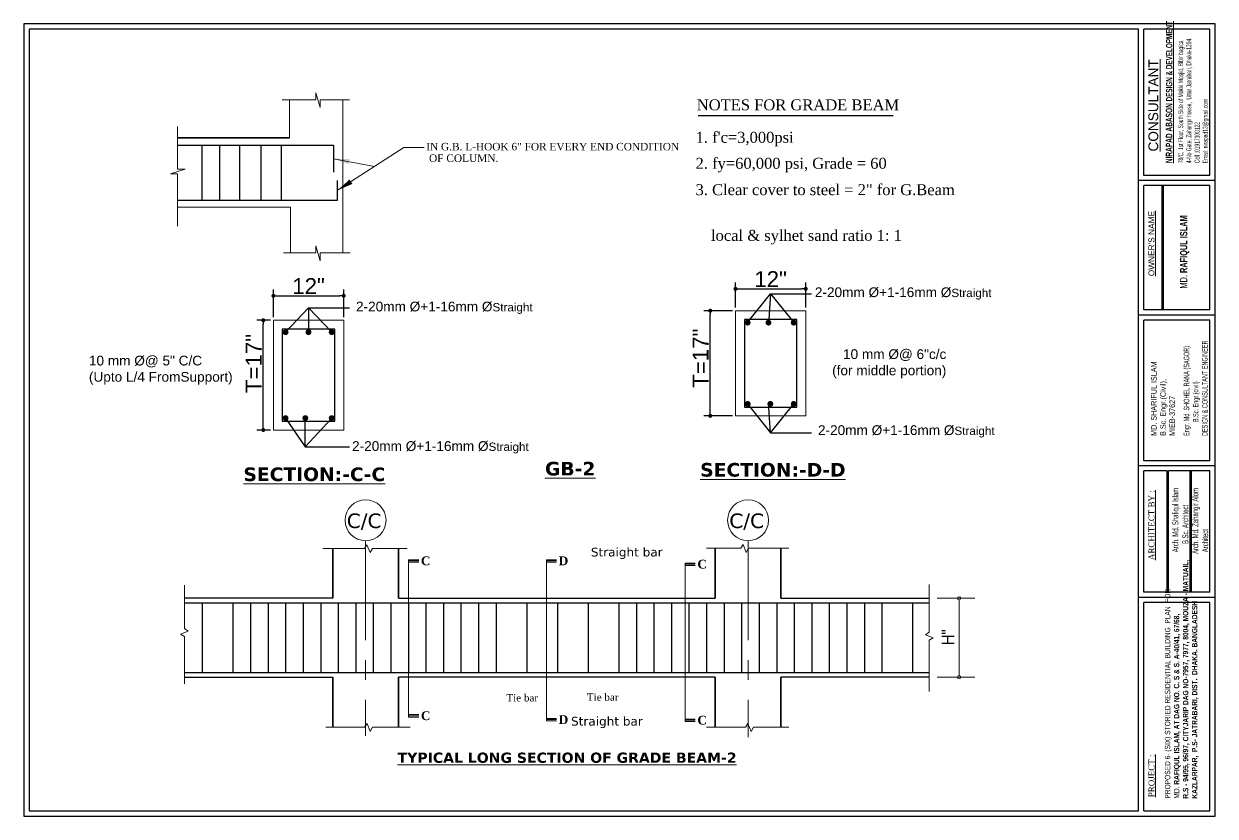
# Model space of a CAD drawing. Header units: inches. Extents: x -159432 to -126829, y -44881 to -40109.
# Drawn here: x -142115 to -141366, y -42614 to -42116 of the extents above; entities that cross this region are included whole.
import ezdxf

# ---------------------------------------------------------------- set-up
doc = ezdxf.new("R2010")
doc.units = ezdxf.units.IN
doc.header["$LTSCALE"] = 10
doc.header["$MEASUREMENT"] = 0
doc.header["$PDMODE"] = 34
doc.linetypes.add('CENTER', pattern=[2, 1.25, -0.25, 0.25, -0.25])
doc.layers.get('0').update_dxf_attribs({"color": 140, "lineweight": 25})
doc.layers.get('Defpoints').update_dxf_attribs({"lineweight": 25})
for name, color, linetype, lineweight in [('C-CoAG', 20, 'Continuous', 25), ('C-DIMENSION', 6, 'Continuous', 13), ('C-FBEAM', 7, 'Continuous', 20), ('C-Grid', 80, 'Continuous', 13), ('C-Rod', 5, 'Continuous', 25), ('C-Sections', 22, 'Continuous', 13), ('DIM', 6, 'Continuous', 25), ('Dime.', 7, 'Continuous', 15), ('line', 134, 'Continuous', 30), ('parking', 143, 'Continuous', 13), ('slab out line', 18, 'Continuous', 0), ('TEXT', 6, 'Continuous', 25), ('TEXT 02', 7, 'Continuous', 9), ('TEXT1', 7, 'Continuous', 18), ('wall', 7, 'Continuous', 25)]:
    doc.layers.add(name, color=color, linetype=linetype, lineweight=lineweight)
doc.styles.add('222', font='arial.ttf')
doc.styles.add('AR8', font='swisscl.ttf', dxfattribs={"height": 10})
doc.styles.add('AREAL', font='arial.ttf')
doc.styles.add('Arial', font='times.ttf', dxfattribs={"height": 8})
doc.styles.add('shafiqul', font='ARIALN.TTF')
doc.styles.add('style1', font='micross.ttf', dxfattribs={"height": 18})
doc.dimstyles.new('Big', dxfattribs={"dimtxt": 5, "dimasz": 2, "dimexe": 1.25, "dimexo": 0.625, "dimgap": 1.125, "dimtad": 1, "dimdec": 1, "dimlunit": 4, "dimtxsty": 'Arial', "dimblk": 'DIM', "dimcen": 2.5, "dimse1": 1, "dimse2": 1, "dimclrd": 7, "dimclrt": 7, "dimaunit": 1, "dimadec": 1, "dimazin": 0, "dimtm": 1e-09, "dimtfac": 1, "dimtdec": 1, "dimtofl": 0, "dimtmove": 0, "dimatfit": 3, "dimfxl": 1, "dimlwd": 5, "dimarcsym": 0})
doc.dimstyles.new('dim - 1', dxfattribs={"dimtxt": 5, "dimasz": 2, "dimexe": 10, "dimexo": 5, "dimgap": 3, "dimtad": 1, "dimdec": 1, "dimzin": 3, "dimdsep": 46, "dimlunit": 4, "dimtxsty": 'shafiqul', "dimblk": 'DOTBLANK', "dimcen": 0.09, "dimdle": 5, "dimclrd": 256, "dimclre": 256, "dimclrt": 256, "dimadec": 0, "dimazin": 0, "dimtfac": 1, "dimtdec": 1, "dimtix": 1, "dimtmove": 0, "dimatfit": 3, "dimldrblk": 'DOTBLANK', "dimfxl": 1, "dimtolj": 1, "dimtzin": 0, "dimlwd": -1, "dimlwe": -1, "dimarcsym": 0})
doc.dimstyles.new('sa', dxfattribs={"dimtxt": 5, "dimasz": 2.5, "dimexe": 4, "dimexo": 2, "dimgap": 1, "dimtad": 1, "dimzin": 3, "dimdsep": 46, "dimlunit": 4, "dimtxsty": 'style1', "dimblk": 'DOT', "dimcen": 0.09, "dimadec": 0, "dimazin": 0, "dimtfac": 0.75, "dimtofl": 0, "dimtmove": 0, "dimatfit": 3, "dimfxl": 1, "dimtolj": 1, "dimtzin": 0, "dimarcsym": 0})

# ---------------------------------------------------------------- blocks, each defined once
blk = doc.blocks.new('DIM')
at = {"layer": 'DIM'}
for p, q in [((0, 5.082), (0, -5.082)), ((5.082, 0), (-5.082, 0))]:
    blk.add_line(p, q, dxfattribs=at)
at = {"layer": 'DIM', "const_width": 0.64}
blk.add_lwpolyline([(-0.32, 0, 1), (0.32, 0, 1)], format="xyb", close=True, dxfattribs=at)
blk = doc.blocks.new('_DotBlank')
at = {"color": 0, "linetype": 'ByBlock', "lineweight": -2}
blk.add_line((-0.5, 0), (-1, 0), dxfattribs=at)
blk.add_circle((0, 0), 0.5, dxfattribs=at)
blk = doc.blocks.new('*D172')
at = {"layer": 'Defpoints', "color": 0, "ltscale": 2}
for p in [(-141545.88, -42477.29), (-141545.88, -42526.91), (-141527.07, -42526.91)]:
    blk.add_point(p, dxfattribs=at)
at = {"layer": 'parking', "ltscale": 2}
for p, q in [((-141540.88, -42477.29), (-141517.07, -42477.29)), ((-141527.07, -42479.29), (-141527.07, -42524.91)), ((-141540.88, -42526.91), (-141517.07, -42526.91))]:
    blk.add_line(p, q, dxfattribs=at)
at = {"layer": 'parking', "ltscale": 2, "xscale": 2, "yscale": 2, "zscale": 2}
for p, rotation in [((-141527.07, -42477.29), 90), ((-141527.07, -42526.91), 270)]:
    blk.add_blockref('_DotBlank', p, dxfattribs=dict(at, rotation=rotation))
at = {"layer": 'parking', "ltscale": 2, "insert": (-141534.07, -42501.77), "char_height": 8, "attachment_point": 5, "rotation": 90, "style": 'shafiqul'}
blk.add_mtext('\\A1;H"', dxfattribs=at)
blk = doc.blocks.new('_Dot')
at = {"color": 0, "linetype": 'ByBlock', "lineweight": -2}
blk.add_line((-0.5, 0), (-1, 0), dxfattribs=at)
at = {"color": 0, "linetype": 'ByBlock', "const_width": 0.5}
blk.add_lwpolyline([(-0.25, 0, 1), (0.25, 0, 1)], format="xyb", close=True, dxfattribs=at)
blk = doc.blocks.new('*D164')
at = {"layer": 'Defpoints', "color": 0}
for p in [(-141913.94, -42287.06), (-141958.12, -42302.47), (-141913.94, -42302.47)]:
    blk.add_point(p, dxfattribs=at)
at = {"layer": 'slab out line', "color": 0, "lineweight": -2}
for p, q in [((-141958.12, -42300.47), (-141958.12, -42283.06)), ((-141913.94, -42300.47), (-141913.94, -42283.06)), ((-141955.62, -42287.06), (-141916.44, -42287.06))]:
    blk.add_line(p, q, dxfattribs=at)
at = {"layer": 'slab out line', "color": 0, "lineweight": -2, "xscale": 2.5, "yscale": 2.5, "zscale": 2.5, "rotation": 180}
blk.add_blockref('_Dot', (-141958.12, -42287.06), dxfattribs=at)
at = {"layer": 'slab out line', "color": 0, "lineweight": -2, "xscale": 2.5, "yscale": 2.5, "zscale": 2.5}
blk.add_blockref('_Dot', (-141913.94, -42287.06), dxfattribs=at)
at = {"layer": 'slab out line', "color": 0, "insert": (-141936.03, -42280.97), "char_height": 18, "attachment_point": 5, "style": 'style1'}
blk.add_mtext('\\A1;{\\H0.5556x;12"}', dxfattribs=at)
blk = doc.blocks.new('*D165')
at = {"layer": 'Defpoints', "color": 0}
for p in [(-141964.49, -42302.47), (-141958.04, -42302.47), (-141958.04, -42371.49)]:
    blk.add_point(p, dxfattribs=at)
at = {"layer": 'slab out line', "color": 0, "lineweight": -2}
for p, q in [((-141960.04, -42302.47), (-141968.49, -42302.47)), ((-141964.49, -42368.99), (-141964.49, -42304.97)), ((-141960.04, -42371.49), (-141968.49, -42371.49))]:
    blk.add_line(p, q, dxfattribs=at)
at = {"layer": 'slab out line', "color": 0, "lineweight": -2, "xscale": 2.5, "yscale": 2.5, "zscale": 2.5}
for p, rotation in [((-141964.49, -42302.47), 90), ((-141964.49, -42371.49), 270)]:
    blk.add_blockref('_Dot', p, dxfattribs=dict(at, rotation=rotation))
at = {"layer": 'slab out line', "color": 0, "insert": (-141970.58, -42329.65), "char_height": 18, "attachment_point": 5, "rotation": 90, "style": 'style1'}
blk.add_mtext('\\A1;{\\H0.5556x;T=17"}', dxfattribs=at)
blk = doc.blocks.new('*D166')
at = {"layer": 'Defpoints', "color": 0}
for p in [(-141623.46, -42282.71), (-141667.64, -42296.45), (-141623.46, -42296.45)]:
    blk.add_point(p, dxfattribs=at)
at = {"layer": 'slab out line', "color": 0, "lineweight": -2}
for p, q in [((-141667.64, -42294.45), (-141667.64, -42278.71)), ((-141623.46, -42294.45), (-141623.46, -42278.71)), ((-141665.14, -42282.71), (-141625.96, -42282.71))]:
    blk.add_line(p, q, dxfattribs=at)
at = {"layer": 'slab out line', "color": 0, "lineweight": -2, "xscale": 2.5, "yscale": 2.5, "zscale": 2.5, "rotation": 180}
blk.add_blockref('_Dot', (-141667.64, -42282.71), dxfattribs=at)
at = {"layer": 'slab out line', "color": 0, "lineweight": -2, "xscale": 2.5, "yscale": 2.5, "zscale": 2.5}
blk.add_blockref('_Dot', (-141623.46, -42282.71), dxfattribs=at)
at = {"layer": 'slab out line', "color": 0, "insert": (-141645.55, -42276.62), "char_height": 18, "attachment_point": 5, "style": 'style1'}
blk.add_mtext('\\A1;{\\H0.5556x;12"}', dxfattribs=at)
blk = doc.blocks.new('*D167')
at = {"layer": 'Defpoints', "color": 0}
for p in [(-141683.5, -42296.45), (-141667.56, -42296.45), (-141667.56, -42362.58)]:
    blk.add_point(p, dxfattribs=at)
at = {"layer": 'slab out line', "color": 0, "lineweight": -2}
for p, q in [((-141669.56, -42296.45), (-141687.5, -42296.45)), ((-141683.5, -42360.08), (-141683.5, -42298.95)), ((-141669.56, -42362.58), (-141687.5, -42362.58))]:
    blk.add_line(p, q, dxfattribs=at)
at = {"layer": 'slab out line', "color": 0, "lineweight": -2, "xscale": 2.5, "yscale": 2.5, "zscale": 2.5}
for p, rotation in [((-141683.5, -42296.45), 90), ((-141683.5, -42362.58), 270)]:
    blk.add_blockref('_Dot', p, dxfattribs=dict(at, rotation=rotation))
at = {"layer": 'slab out line', "color": 0, "insert": (-141689.59, -42326.31), "char_height": 18, "attachment_point": 5, "rotation": 90, "style": 'style1'}
blk.add_mtext('\\A1;{\\H0.5556x;T=17"}', dxfattribs=at)

msp = doc.modelspace()

# ---------------------------------------------------------------- linework, layer by layer
at = {"layer": 'C-CoAG', "lineweight": 35}
for p, q in [((-142018.47449, -42187.82379), (-141947.97315, -42187.82379)), ((-141920.87563, -42445.88144), (-141920.87563, -42477.28949)), ((-141879.52766, -42445.88144), (-141879.52766, -42477.28949)), ((-141680.4031, -42477.28949), (-141680.4031, -42445.85652)), ((-141639.05513, -42445.85652), (-141639.05513, -42477.28949)), ((-141920.87563, -42526.90706), (-141920.87563, -42558.33151)), ((-141879.56248, -42526.95246), (-141879.56248, -42558.33151)), ((-141680.4031, -42526.90706), (-141680.4031, -42558.33151)), ((-141639.05513, -42526.90706), (-141639.05513, -42558.32321))]:
    msp.add_line(p, q, dxfattribs=at)
at = {"layer": 'C-FBEAM', "lineweight": 13}
for centre in [(-141900.20164, -42428.22313), (-141659.72911, -42428.22313)]:
    msp.add_circle(centre, 12.86381, dxfattribs=at)
at = {"layer": 'C-Grid', "linetype": 'CENTER', "ltscale": 5}
for p, q in [((-141900.20164, -42441.08694), (-141900.20164, -42563.72444)), ((-141659.72911, -42441.08694), (-141659.72911, -42564.52999))]:
    msp.add_line(p, q, dxfattribs=at)
at = {"layer": 'C-Rod', "lineweight": 30, "ltscale": 10}
for p, q in [((-142018.47449, -42192.49184), (-141920.25447, -42192.49184)), ((-141920.25447, -42192.49184), (-141920.25447, -42209.3141)), ((-141917.80566, -42227.05414), (-141917.80566, -42214.51383)), ((-142018.47237, -42227.05414), (-141917.80566, -42227.05414))]:
    msp.add_line(p, q, dxfattribs=at)
at = {"layer": 'C-Rod'}
for p, q in [((-142003.04841, -42192.49184), (-142003.04841, -42227.05414)), ((-141991.92685, -42192.49184), (-141991.92685, -42227.05414)), ((-141979.50794, -42192.49184), (-141979.50794, -42227.05414)), ((-141965.96012, -42192.49184), (-141965.96012, -42227.05414)), ((-141953.25895, -42192.49184), (-141953.25895, -42227.05414)), ((-142014.03621, -42480.02305), (-141545.87514, -42480.02305)), ((-142002.63643, -42524.1735), (-142002.63643, -42480.02305)), ((-141983.34071, -42524.1735), (-141983.34071, -42480.02305)), ((-141972.31458, -42524.1735), (-141972.31458, -42480.02305)), ((-141961.28846, -42524.1735), (-141961.28846, -42480.02305)), ((-141950.26233, -42524.1735), (-141950.26233, -42480.02305)), ((-141939.23621, -42524.1735), (-141939.23621, -42480.02305)), ((-141928.21008, -42524.1735), (-141928.21008, -42480.02305)), ((-141917.18396, -42524.1735), (-141917.18396, -42480.02305)), ((-141906.15783, -42524.1735), (-141906.15783, -42480.02305)), ((-141895.13171, -42524.1735), (-141895.13171, -42480.02305)), ((-141884.10558, -42524.1735), (-141884.10558, -42480.02305)), ((-141873.07946, -42524.1735), (-141873.07946, -42480.02305)), ((-141862.05333, -42524.1735), (-141862.05333, -42480.02305)), ((-141851.02721, -42524.1735), (-141851.02721, -42480.02305)), ((-141840.00108, -42524.1735), (-141840.00108, -42480.02305)), ((-141828.97496, -42524.1735), (-141828.97496, -42480.02305)), ((-141817.94883, -42524.1735), (-141817.94883, -42480.02305)), ((-141798.65311, -42524.1735), (-141798.65311, -42480.02305)), ((-141779.3574, -42524.1735), (-141779.3574, -42480.02305)), ((-141760.06168, -42524.1735), (-141760.06168, -42480.02305)), ((-141740.76596, -42524.1735), (-141740.76596, -42480.02305)), ((-141729.73983, -42524.1735), (-141729.73983, -42480.02305)), ((-141718.71371, -42524.1735), (-141718.71371, -42480.02305)), ((-141707.68758, -42524.1735), (-141707.68758, -42480.02305)), ((-141696.66146, -42524.1735), (-141696.66146, -42480.02305)), ((-141685.63533, -42524.1735), (-141685.63533, -42480.02305)), ((-141674.60921, -42524.1735), (-141674.60921, -42480.02305)), ((-141663.58308, -42524.1735), (-141663.58308, -42480.02305)), ((-141652.55696, -42524.1735), (-141652.55696, -42480.02305)), ((-141641.53083, -42524.1735), (-141641.53083, -42480.02305)), ((-141630.50471, -42524.1735), (-141630.50471, -42480.02305)), ((-141619.47858, -42524.1735), (-141619.47858, -42480.02305)), ((-141608.45246, -42524.1735), (-141608.45246, -42480.02305)), ((-141597.42633, -42524.1735), (-141597.42633, -42480.02305)), ((-141586.40021, -42524.1735), (-141586.40021, -42480.02305)), ((-141575.37408, -42524.1735), (-141575.37408, -42480.02305)), ((-141556.07836, -42524.1735), (-141556.07836, -42480.02305)), ((-141545.88173, -42524.1735), (-142014.02963, -42524.1735))]:
    msp.add_line(p, q, dxfattribs=at)
at = {"layer": 'C-Rod', "lineweight": 30, "ltscale": 10}
for points in [[(-141662.04754, -42357.06214), (-141628.96916, -42357.06214), (-141628.96916, -42301.96412), (-141662.04754, -42301.96412)], [(-141952.52997, -42365.97334), (-141919.4516, -42365.97334), (-141919.4516, -42307.98534), (-141952.52997, -42307.98534)]]:
    msp.add_lwpolyline(points, close=True, dxfattribs=at)
at = {"layer": 'C-Rod', "lineweight": 13, "const_width": 1.83769}
for points in [[(-141951.4014, -42309.97572, -1), (-141949.56371, -42309.97572, -1)], [(-141937.01625, -42309.97572, -1), (-141935.17856, -42309.97572, -1)], [(-141920.58017, -42309.97572, 1), (-141922.41786, -42309.97572, 1)], [(-141660.91897, -42303.95451, -1), (-141659.08128, -42303.95451, -1)], [(-141646.00071, -42303.95451, 1), (-141647.8384, -42303.95451, 1)], [(-141630.09774, -42303.95451, 1), (-141631.93542, -42303.95451, 1)], [(-141660.91897, -42355.07176, 1), (-141659.08128, -42355.07176, 1)], [(-141644.81376, -42355.07176, -1), (-141646.65145, -42355.07176, -1)], [(-141630.09774, -42355.07176, -1), (-141631.93542, -42355.07176, -1)], [(-141951.4014, -42363.98296, 1), (-141949.56371, -42363.98296, 1)], [(-141937.14889, -42363.98296, -1), (-141938.98658, -42363.98296, -1)], [(-141920.58017, -42363.98296, -1), (-141922.41786, -42363.98296, -1)]]:
    msp.add_lwpolyline(points, format="xyb", close=True, dxfattribs=at)
at = {"layer": 'C-Sections', "ltscale": 10}
for p, q in [((-141947.97315, -42187.82379), (-141947.97315, -42163.85275)), ((-141914.4227, -42187.82379), (-141914.4227, -42163.85064)), ((-141914.4227, -42187.82379), (-141914.4227, -42231.28031)), ((-141947.35194, -42231.28031), (-142018.47237, -42231.28031)), ((-141947.35194, -42231.28031), (-141947.35194, -42260.15184)), ((-141914.4227, -42231.28031), (-141914.4227, -42260.14973))]:
    msp.add_line(p, q, dxfattribs=at)
at = {"layer": 'C-Sections', "lineweight": 30, "ltscale": 10}
for p, q in [((-141920.87563, -42477.28949), (-142014.03621, -42477.28949)), ((-141879.52766, -42477.28949), (-141680.4031, -42477.28949)), ((-141639.05513, -42477.28949), (-141545.87514, -42477.28949)), ((-142014.03621, -42526.90706), (-141920.87563, -42526.90706)), ((-141680.4031, -42526.90706), (-141879.56248, -42526.90706)), ((-141545.87514, -42526.90706), (-141639.05513, -42526.90706))]:
    msp.add_line(p, q, dxfattribs=at)
at = {"layer": 'C-Sections', "ltscale": 10}
for points in [[(-141667.5606, -42362.5752), (-141623.4561, -42362.5752), (-141623.4561, -42296.45106), (-141667.5606, -42296.45106)], [(-141958.04304, -42371.4864), (-141913.93854, -42371.4864), (-141913.93854, -42302.47228), (-141958.04304, -42302.47228)]]:
    msp.add_lwpolyline(points, close=True, dxfattribs=at)
at = {"layer": 'Dime.', "color": 7}
for points in [[(-141910.22572, -42163.85064), (-141928.71079, -42163.85064), (-141928.71079, -42168.72593), (-141931.49453, -42159.43925), (-141931.49453, -42163.85275), (-141952.57289, -42163.85275)], [(-142018.47449, -42180.56818), (-142018.47449, -42207.54622), (-142013.59919, -42207.54622), (-142022.88587, -42210.32996), (-142018.47237, -42210.32996), (-142018.47237, -42243.22469)], [(-141909.85649, -42260.14973), (-141928.71079, -42260.14973), (-141928.71079, -42265.02503), (-141931.49453, -42255.73834), (-141931.49453, -42260.15184), (-141951.83443, -42260.15184)]]:
    msp.add_lwpolyline(points, dxfattribs=at)
at = {"layer": 'line'}
for p, q in [((-141414.24704, -42610.97548), (-141414.24704, -42119.37603)), ((-141410.86008, -42211.48081), (-141410.86008, -42119.37603)), ((-141369.34333, -42211.48081), (-141410.86008, -42211.48081)), ((-141366.06853, -42214.69641), (-141414.24704, -42214.69641)), ((-141410.86008, -42295.99614), (-141410.86008, -42217.73337)), ((-141369.34333, -42217.73337), (-141410.86008, -42217.73337)), ((-141399.47158, -42295.99614), (-141399.47158, -42217.73337)), ((-141398.53592, -42295.99614), (-141398.53592, -42217.73337)), ((-141366.06853, -42299.21174), (-141414.24704, -42299.21174)), ((-141387.73283, -42295.99614), (-141410.86008, -42295.99614)), ((-141369.34333, -42295.99614), (-141387.73283, -42295.99614)), ((-141410.86008, -42390.92251), (-141410.86008, -42302.42734)), ((-141386.79718, -42302.42734), (-141410.86008, -42302.42734)), ((-141387.73283, -42390.92251), (-141410.86008, -42390.92251)), ((-141369.34333, -42390.92251), (-141387.73283, -42390.92251)), ((-141366.06853, -42394.00401), (-141414.24704, -42394.00401)), ((-141410.86008, -42473.43796), (-141410.86008, -42397.17507)), ((-141396.31594, -42397.17507), (-141410.86008, -42397.17507)), ((-141410.86008, -42455.93032), (-141410.86008, -42397.17507)), ((-141396.31594, -42473.43796), (-141396.31594, -42397.17507)), ((-141369.34333, -42397.17507), (-141395.38028, -42397.17507)), ((-141395.38028, -42473.43796), (-141395.38028, -42397.17507)), ((-141381.8268, -42473.23173), (-141381.8268, -42397.17507)), ((-141380.89114, -42473.23173), (-141380.89114, -42397.17507)), ((-141396.31594, -42473.43796), (-141410.86008, -42473.43796)), ((-141369.34333, -42473.43796), (-141395.38028, -42473.43796)), ((-141366.06853, -42476.71276), (-141414.24704, -42476.71276)), ((-141369.34333, -42479.98756), (-141410.86008, -42479.98756)), ((-141410.86008, -42610.97548), (-141410.86008, -42479.98756))]:
    msp.add_line(p, q, dxfattribs=at)
at = {"layer": 'line', "lineweight": 15}
for p, q in [((-141873.10699, -42453.75792), (-141866.75334, -42453.75792)), ((-141873.10699, -42454.51941), (-141866.75334, -42454.51941)), ((-141786.49344, -42453.75792), (-141780.13979, -42453.75792)), ((-141786.49344, -42454.51941), (-141780.13979, -42454.51941)), ((-141699.28717, -42455.85681), (-141692.93352, -42455.85681)), ((-141699.28717, -42456.6183), (-141692.93352, -42456.6183)), ((-141873.10699, -42550.37762), (-141866.75334, -42550.37762)), ((-141873.10699, -42551.13911), (-141866.75334, -42551.13911)), ((-141786.49344, -42552.80163), (-141780.13979, -42552.80163)), ((-141786.49344, -42553.56312), (-141780.13979, -42553.56312)), ((-141699.28717, -42553.1729), (-141692.93352, -42553.1729)), ((-141699.28717, -42553.93439), (-141692.93352, -42553.93439))]:
    msp.add_line(p, q, dxfattribs=at)
at = {"layer": 'line'}
msp.add_lwpolyline([(-142115.04204, -42614.25028), (-141366.06853, -42614.25028), (-141366.06853, -42116.10123), (-142115.04204, -42116.10123)], close=True, dxfattribs=at)
for points in [[(-141414.24704, -42119.37603), (-142111.76724, -42119.37603), (-142111.76724, -42610.97548), (-141414.24704, -42610.97548)], [(-141369.34333, -42211.48081), (-141369.34333, -42119.37603), (-141410.86008, -42119.37603)], [(-141369.34333, -42295.99614), (-141369.34333, -42217.73337)], [(-141369.34333, -42390.92251), (-141369.34333, -42302.42734), (-141386.79718, -42302.42734)], [(-141369.34333, -42473.43796), (-141369.34333, -42397.17507)], [(-141410.86008, -42610.97548), (-141369.34333, -42610.97548), (-141369.34333, -42479.98756)]]:
    msp.add_lwpolyline(points, dxfattribs=at)
at = {"layer": 'line', "lineweight": 15}
for points in [[(-141927.10068, -42445.88144), (-141900.8336, -42445.88144), (-141899.30027, -42443.56772), (-141897.38359, -42448.46866), (-141895.85025, -42445.88144), (-141874.12778, -42445.88144)], [(-141685.88241, -42445.85652), (-141664.36821, -42445.85652), (-141662.83487, -42443.5428), (-141660.9182, -42448.44375), (-141659.38486, -42445.85652), (-141634.04205, -42445.85652)], [(-141866.75334, -42452.99643), (-141873.10699, -42452.99643), (-141873.10699, -42551.9006), (-141866.75334, -42551.9006)], [(-141780.13979, -42452.99643), (-141786.49344, -42452.99643), (-141786.49344, -42554.32461), (-141780.13979, -42554.32461)], [(-141692.93352, -42455.09531), (-141699.28717, -42455.09531), (-141699.28717, -42554.69588), (-141692.93352, -42554.69588)], [(-142014.03621, -42468.92396), (-142014.03621, -42496.33769), (-142011.72249, -42497.87103), (-142016.62344, -42499.7877), (-142014.03621, -42501.32104), (-142014.0235, -42530.9735)], [(-141545.87514, -42468.52238), (-141545.87514, -42498.63497), (-141548.18886, -42500.16831), (-141543.28791, -42502.08498), (-141545.87514, -42503.61832), (-141545.88785, -42535.76636)], [(-141925.16736, -42558.33151), (-141900.78679, -42558.33151), (-141899.25346, -42556.01779), (-141897.33678, -42560.91874), (-141895.80344, -42558.33151), (-141872.19446, -42558.29486)], [(-141685.88241, -42558.33151), (-141661.32839, -42558.33151), (-141659.79506, -42556.01779), (-141657.87838, -42560.91874), (-141656.34504, -42558.33151), (-141634.04205, -42558.3111)]]:
    msp.add_lwpolyline(points, dxfattribs=at)
at = {"layer": 'TEXT', "color": 7, "linetype": 'Continuous'}
msp.add_line((-141691.13959, -42173.64754), (-141568.52988, -42173.64754), dxfattribs=at)
at = {"layer": 'wall'}
for p, q in [((-141660.00012, -42303.95451), (-141645.54664, -42285.79744)), ((-141645.54664, -42285.79744), (-141646.91956, -42304.87335)), ((-141645.54664, -42285.79744), (-141631.01658, -42303.95451)), ((-141645.54664, -42285.79744), (-141619.80258, -42285.79744)), ((-141950.48256, -42309.97572), (-141936.02907, -42294.70864)), ((-141936.02907, -42294.70864), (-141936.0974, -42309.97572)), ((-141936.02907, -42294.70864), (-141921.49901, -42309.97572)), ((-141936.02907, -42294.70864), (-141910.28501, -42294.70864)), ((-141645.54664, -42373.22882), (-141646.91956, -42354.15291)), ((-141660.00012, -42355.07176), (-141645.54664, -42373.22882)), ((-141645.54664, -42373.22882), (-141631.01658, -42355.07176)), ((-141950.48256, -42363.98296), (-141938.06773, -42382.14003)), ((-141938.06773, -42382.14003), (-141921.49901, -42363.98296)), ((-141938.06773, -42382.14003), (-141938.06773, -42363.98296)), ((-141645.54664, -42373.22882), (-141619.80258, -42373.22882)), ((-141938.06773, -42382.14003), (-141910.28501, -42382.14003))]:
    msp.add_line(p, q, dxfattribs=at)

# ---------------------------------------------------------------- texts
at = {"layer": 'C-DIMENSION', "lineweight": 13, "ltscale": 10}
for s, insert, char_height, width, attachment_point in [('{\\fArial|b0|i0|c0|p34;\\H1x;2-20mm %%C+1-16\\H0.9994x;mm %%C\\H0.8573x;Straight}', (-141617.74388, -42281.78161), 6.125625, 118.1521514, 1), ('{\\fArial|b0|i0|c0|p34;2-20mm %%C+1-16\\H0.9994x;mm %%C\\H0.8573x;Straight}', (-141906.21695, -42290.76804), 6.125625, 118.1521514, 1), ('{\\fArial|b0|i0|c0|p34;10 mm %%C@ 5" C/C (Upto L/4 FromSupport)}', (-142074.11866, -42324.76644), 6.125625, 92.5688371, 1), ('{\\fArial|b0|i0|c0|p34;10 mm %%C@ 6"c/c\\P(for middle portion)}', (-141535.0768, -42320.71984), 6.125625, 88.6266534, 3), ('{\\fArial|b0|i0|c0|p34;\\H1x;2-20mm %%C+1-16\\H0.9994x;mm %%C\\H0.8573x;Straight}', (-141615.79151, -42368.48793), 6.125625, 118.1521514, 1), ('{\\fArial|b0|i0|c0|p34;\\H1x;2-20mm %%C+1-16\\H0.9994x;mm %%C\\H0.8573x;Straight}', (-141908.68795, -42378.49559), 6.125625, 118.1521514, 1), ('{\\fVerdana|b0|i0|c0|p34;\\H1.429x;C/C\\Ftxt.shx|c0;}', (-141912.02838, -42423.93575), 6.4319063, 69.8002374, 1), ('{\\fVerdana|b0|i0|c0|p34;\\H1.429x;C/C\\Ftxt.shx|c0;}', (-141671.55585, -42423.93575), 6.4319063, 69.8002374, 1)]:
    msp.add_mtext(s, dxfattribs=dict(at, insert=insert, char_height=char_height, width=width, attachment_point=attachment_point))
at = {"layer": 'TEXT', "color": 7, "linetype": 'Continuous', "style": 'Arial'}
for s, height, p in [('NOTES FOR GRADE BEAM', 6.8771459, (-141691.96967, -42170.4781)), ("1. f'c=3,000psi ", 6.8771459, (-141692.74326, -42190.8797)), ('IN G.B. L-HOOK 6" FOR EVERY END CONDITION ', 4.7157572, (-141862.07639, -42195.66222)), (' OF COLUMN.', 4.7157572, (-141862.07639, -42202.93088)), ('2. fy=60,000 psi, Grade = 60', 6.8771459, (-141692.74326, -42207.22949)), ('3. Clear cover to steel = 2" for G.Beam', 6.8771459, (-141692.74326, -42223.82097)), ('local & sylhet sand ratio 1: 1', 6.8771459, (-141683.02468, -42252.5399))]:
    msp.add_text(s, height=height, dxfattribs=at).set_placement(p)
at = {"layer": 'TEXT', "linetype": 'ByBlock', "lineweight": 15, "ltscale": 0.5, "attachment_point": 1}
for s, insert, char_height, width in [('{\\fVerdana|b1|i0|c0|p34;\\LGB-2}', (-141787.40486, -42391.48596), 8.575875, 331.0795107), ('{\\fVerdana|b1|i0|c0|p34;\\L SECTION:-C-C}', (-141981.08345, -42395.01401), 8.575875, 331.0795107), ('{\\fVerdana|b1|i0|c0|p34;\\L SECTION:-D-D}', (-141693.92171, -42392.19358), 8.575875, 331.0795107), ('{\\fVerdana|b1|i0|c0|p34;\\LTYPICAL LONG SECTION OF GRADE BEAM-2}', (-141880.0647, -42574.27212), 6.4319063, 248.3096331)]:
    msp.add_mtext(s, dxfattribs=dict(at, insert=insert, char_height=char_height, width=width))
at = {"layer": 'TEXT', "lineweight": 0, "ltscale": 10, "char_height": 5.5130625, "width": 5.1270892, "attachment_point": 1}
for s, insert in [('{\\fTimes New Roman|b1|i0|c0|p18;C}', (-141865.39523, -42450.95179)), ('{\\fTimes New Roman|b1|i0|c0|p18;D}', (-141778.78168, -42450.95179)), ('{\\fTimes New Roman|b1|i0|c0|p18;C}', (-141691.57541, -42453.05067)), ('{\\fTimes New Roman|b1|i0|c0|p18;C}', (-141865.39523, -42548.33298)), ('{\\fTimes New Roman|b1|i0|c0|p18;D}', (-141778.78168, -42550.75699)), ('{\\fTimes New Roman|b1|i0|c0|p18;C}', (-141691.57541, -42551.12826))]:
    msp.add_mtext(s, dxfattribs=dict(at, insert=insert))
at = {"layer": 'TEXT 02', "color": 1, "insert": (-141397.11074, -42203.71185), "char_height": 4.45215774, "width": 113.3463656, "attachment_point": 1, "rotation": 90, "style": 'AR8'}
msp.add_mtext('\\pt1.04;{\\fArial Narrow|b1|i0|c0|p34;\\H0.9231x;\\W0.7;\\LNIRAPAD ABASON\\fArial Narrow|b0|i0|c0|p34;\\H0.965x; \\fArial Narrow|b1|i0|c0|p34;DESIGN & DEVELOPMENT}', dxfattribs=at)
at = {"layer": 'TEXT 02', "attachment_point": 1, "rotation": 90}
for s, insert, char_height, width, style in [('\\pt1.387;{\\fArial|b0|i0|c0|p34;\\L\\C7;CONSULTANT}', (-141408.02084, -42196.37923), 6.1253276, 40.599407, 'AR8'), ("{\\fSwis721 Lt BT|b0|i0|c0|p34;\\L\\C0;OWNER'S NAME}", (-141407.99771, -42274.76772), 3.7396679, 39.9177071, '222'), ('{\\fArial|b0|i0|c161|p34;\\W0.7;MD.\\fArial|b1|i0|c0|p34; RAFIQUL ISLAM}', (-141388.15481, -42282.55756), 4.5536921, 64.7567213, 'AREAL'), ('{\\fArial Narrow|b0|i0|c0|p34;\\W0.7;Engr. Md. SHOHEL RANA (SAGOR)\\P         B.Sc. Engr.(civil)  \\PDESIGN & CONSULTANT ENGINEER  }', (-141385.81823, -42375.19132), 3.4577927, 76.0302362, '222'), ('{\\fArial Narrow|b0|i0|c0|p34;MD. SHARIFUL ISLAM\\PB.Sc. Engr.(Civil),\\PMIEB-37627}', (-141406.35947, -42375.19132), 3.4577927, 76.0302362, '222'), ('{\\fTimes New Roman|b0|i0|c0|p18;\\LARCHITECT BY :}', (-141407.98454, -42453.28359), 3.7396679, 44.4563071, '222'), ('{\\fArial Narrow|b0|i0|c0|p34;\\W0.7;\\P Arch. Md. Shafiqul Islam\\P      B.Sc. Architect\\PArch. Md. Zahangir Alom\\P Architect}', (-141399.15708, -42449.36159), 3.7396679, 61.7297291, '222'), ('\\pt6.13;{\\fArial|b0|i0|c161|p34;\\W0.7;PROPOSED 6- (SIX) STORIED RESIDENTIAL BUILDING  PLAN  FOR \\fArial|b0|i0|c0|p34;\\P\\fArial|b0|i0|c161|p34;MD.\\fArial|b1|i0|c0|p34; RAFIQUL ISLAM, AT DAG NO. C. S & S. A-40/41, 67/68,\\PR.S - 94/95, 96/97, CITYJARIP DAG NO-7957, 7977, 8004, MOUZA - MATUAIL, \\PKAZLARPAR,  P.S- JATRABARI, DIST.  DHAKA. BANGLADESH}', (-141397.69324, -42603.20903), 3.39969806, 120.0834578, 'AREAL'), ('{\\fTimes New Roman|b0|i0|c0|p18;\\LPROJECT :}', (-141407.98454, -42602.33743), 3.7396679, 27.0064555, '222')]:
    msp.add_mtext(s, dxfattribs=dict(at, insert=insert, char_height=char_height, width=width, style=style))
at = {"layer": 'TEXT 02', "color": 3, "insert": (-141389.28688, -42203.74987), "char_height": 3.0876725, "width": 85.1474007, "attachment_point": 1, "rotation": 90, "style": 'style1'}
msp.add_mtext('{\\fArial Narrow|b0|i0|c0|p34;\\W0.7;78/C, 1st Floor, South Side of Mokki Mosjid, Bibir bagica\\P4-No Gate, Zahangir house,  Uttar Jatrabari, Dhaka-1204. \\PCell :01917300122 \\PEmail: nirapad13@gmail.com}', dxfattribs=at)
at = {"layer": 'TEXT1', "linetype": 'ByBlock', "lineweight": 13, "ltscale": 0.5, "attachment_point": 1, "style": 'Arial'}
for s, insert, char_height, width in [('{\\fVerdana|b0|i0|c0|p34;\\H1.2x;Straight bar}', (-141758.54942, -42445.46053), 4.5942187, 65.2217862), ('Tie bar', (-141811.63794, -42537.52311), 4.594219, 27.6852637), ('Tie bar', (-141761.02643, -42537.11191), 4.594219, 27.6852637), ('\\pt25;{\\fVerdana|b0|i0|c0|p34;\\H1.2x;Straight bar}', (-141771.02341, -42551.79405), 4.5942187, 70.5888199)]:
    msp.add_mtext(s, dxfattribs=dict(at, insert=insert, char_height=char_height, width=width))

# ---------------------------------------------------------------- dimensions: what is measured, and where the dimension line sits
at = {"layer": 'parking', "ltscale": 2}
dim = msp.add_linear_dim(base=(-141527.06781, -42526.90706), p1=(-141545.87514, -42477.28949), p2=(-141545.88435, -42526.90706), angle=90, text='H"', dimstyle='dim - 1', override={"dimtxt": 8}, dxfattribs=at)
dim.commit()
dim.dimension.update_dxf_attribs({"geometry": '*D172', "text_midpoint": (-141527.06781, -42501.77313), "dimtype": 160})
at = {"layer": 'slab out line'}
dim = msp.add_linear_dim(base=(-141913.93854, -42287.05792), p1=(-141958.11961, -42302.47228), p2=(-141913.93854, -42302.47228), text='{\\H0.5556x;12"}', dimstyle='sa', override={"dimtxt": 6}, dxfattribs=at)
dim.commit()
dim.dimension.update_dxf_attribs({"geometry": '*D164', "text_midpoint": (-141936.02907, -42280.97224)})
dim = msp.add_linear_dim(base=(-141623.4561, -42282.70566), p1=(-141667.63717, -42296.45106), p2=(-141623.4561, -42296.45106), text='{\\H0.5556x;12"}', dimstyle='sa', dxfattribs=at)
dim.commit()
dim.dimension.update_dxf_attribs({"geometry": '*D166', "text_midpoint": (-141645.54664, -42276.61999)})
for base, p1, p2, picture, middle in [((-141683.50128, -42296.45106), (-141667.5606, -42362.5752), (-141667.5606, -42296.45106), '*D167', (-141683.50128, -42326.3107)), ((-141964.49437, -42302.47228), (-141958.04304, -42371.4864), (-141958.04304, -42302.47228), '*D165', (-141964.49437, -42329.6514))]:
    dim = msp.add_linear_dim(base=base, p1=p1, p2=p2, angle=90, text='{\\H0.5556x;T=17"}', dimstyle='sa', dxfattribs=at)
    dim.commit()
    dim.dimension.update_dxf_attribs({"geometry": picture, "text_midpoint": middle, "dimtype": 160})

# ---------------------------------------------------------------- leaders
at = {"layer": 'DIM', "color": 3}
msp.add_leader([(-141917.80566, -42220.78399), (-141876.18415, -42193.92312), (-141863.45512, -42193.92312)], dimstyle='Big', override={"dimasz": 10, "dimgap": 1.125, "dimtad": 0, "dimtxsty": 'Arial'}, dxfattribs=at)
at = {"layer": 'DIM', "color": 7}
msp.add_leader([(-141920.25447, -42200.90297), (-141894.49681, -42205.74138)], dimstyle='Big', override={"dimasz": 10, "dimtad": 0, "dimtxsty": 'Arial'}, dxfattribs=at)

doc.saveas('drawing.dxf')
